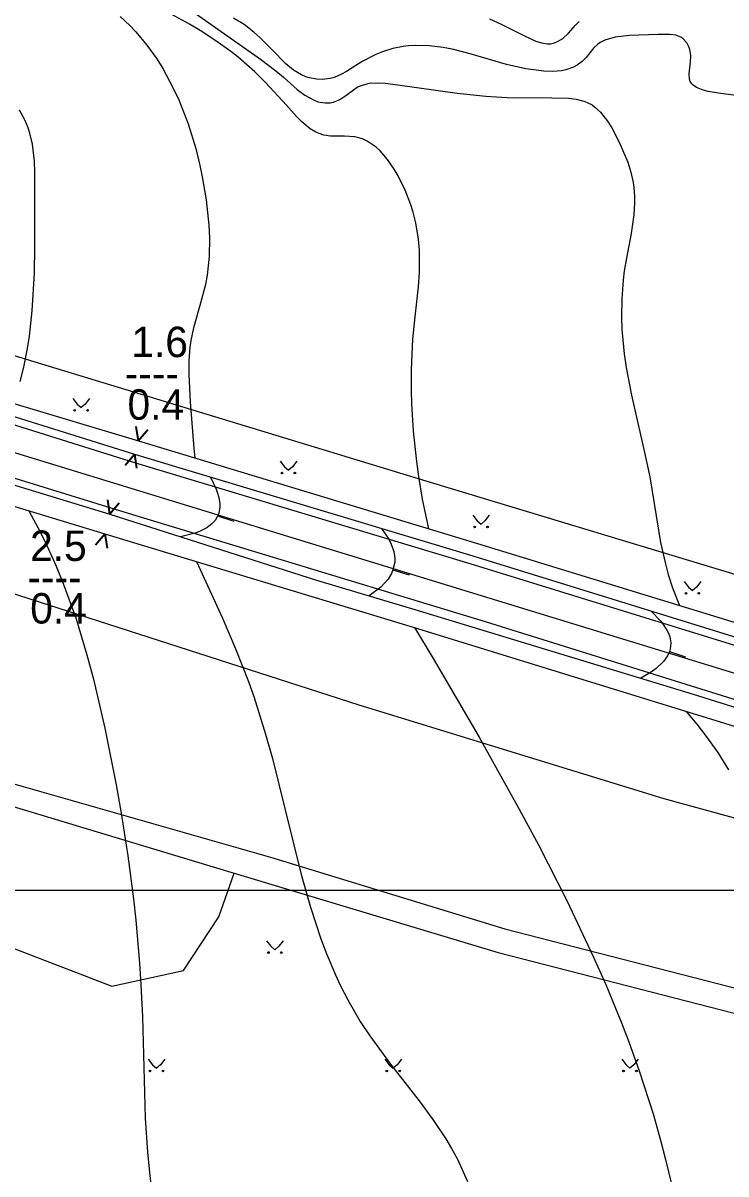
# Model space of a CAD drawing. Extents: x 1000 to 4000, y -5000 to -1000.
# Drawn here: x 1096.1 to 1179.3, y -4744.4 to -4608.3 of the extents above; entities that cross this region are included whole.
import ezdxf
from ezdxf.enums import TextEntityAlignment as Align

# ---------------------------------------------------------------- set-up
doc = ezdxf.new("R2010")
doc.units = 0
doc.header["$MEASUREMENT"] = 0
for name, color, linetype in [('границы команд_1', 10, 'CONTINUOUS'), ('СЛОЙ_11', 7, 'CONTINUOUS'), ('СЛОЙ_24', 7, 'CONTINUOUS'), ('СЛОЙ_30', 7, 'CONTINUOUS'), ('СЛОЙ_31', 7, 'CONTINUOUS'), ('СЛОЙ_34', 7, 'CONTINUOUS'), ('СЛОЙ_40', 7, 'CONTINUOUS'), ('СЛОЙ_41', 7, 'CONTINUOUS'), ('СЛОЙ_50', 7, 'CONTINUOUS'), ('СЛОЙ_51', 7, 'CONTINUOUS')]:
    doc.layers.add(name, color=color, linetype=linetype)
doc.styles.add('STYLE-CHAR_FAST_FONT', font='CHAR_FAST_FONT.shx')

# ---------------------------------------------------------------- blocks, each defined once
blk = doc.blocks.new('238_A')
at = {"layer": 'СЛОЙ_34', "color": 254, "linetype": 'Continuous'}
for p, q in [((0, 0), (-0.74, 1.54)), ((0.68, 1.56), (0, 0))]:
    blk.add_line(p, q, dxfattribs=at)

msp = doc.modelspace()

# ---------------------------------------------------------------- linework, layer by layer
at = {"layer": 'границы команд_1', "color": 251, "lineweight": 0}
msp.add_lwpolyline([(1033.44, -1863.26), (3102.46, -1863.26), (3102.46, -4710.9), (1033.44, -4710.9)], close=True, dxfattribs=at)
at = {"layer": 'СЛОЙ_11', "color": 253, "linetype": 'Continuous', "lineweight": 0}
msp.add_lwpolyline([(1003.19, -4646.21), (1135.85, -4688.95), (1171.92, -4700.01), (1238.22, -4718.17)], dxfattribs=at)
at = {"layer": 'СЛОЙ_24', "color": 253, "linetype": 'Continuous', "lineweight": 0}
for points in [[(1005.78, -4627.72), (1032.22, -4636.24), (1043.96, -4639.79), (1109.44, -4660.33), (1149, -4672.24), (1235.46, -4698.92), (1300.24, -4718.46), (1378.16, -4742.56), (1437.73, -4760.98), (1491.39, -4777.15), (1550.45, -4795.02), (1617.75, -4815.62)], [(1011.79, -4636.45), (1073.52, -4655.5), (1108.56, -4666.28), (1150.81, -4679.1), (1180.74, -4688.41), (1213.22, -4698.64), (1268.53, -4715.62), (1324.53, -4732.5), (1393, -4753.51), (1463.04, -4775.13), (1521.82, -4792.25)], [(1078.47, -4693.56), (1125.41, -4706.97), (1153.13, -4715.42), (1218.45, -4732.2), (1234.65, -4737.09)], [(1080.71, -4696.68), (1121.12, -4708.84)], [(1121.12, -4708.84), (1152.34, -4718.23), (1217.66, -4735.02), (1234.1, -4739.98)]]:
    msp.add_lwpolyline(points, dxfattribs=at)
at = {"layer": 'СЛОЙ_30', "color": 253, "linetype": 'Continuous', "lineweight": 0}
msp.add_lwpolyline([(1019.51, -4640.09), (1067.05, -4654.41), (1106.43, -4666.39), (1130.87, -4674.21)], dxfattribs=at)
at = {"layer": 'СЛОЙ_31', "color": 253, "linetype": 'Continuous', "lineweight": 0}
for points in [[(1008.15, -4625.96), (1031.07, -4633.61), (1073.95, -4647.02), (1109.79, -4657.74), (1149.91, -4669.85), (1242.21, -4698.15), (1301.22, -4716.08), (1391.89, -4742.98), (1438.15, -4757.19), (1489.19, -4772.74), (1513.55, -4780.52)], [(1006.47, -4627.16), (1031.92, -4635.23), (1053.48, -4641.92), (1074.76, -4648.5), (1109.31, -4659.29), (1149.35, -4671.34), (1238.15, -4698.79), (1300.67, -4717.77), (1378.59, -4741.87), (1436.83, -4759.52), (1518.26, -4784.38), (1594.91, -4807.63), (1615.71, -4813.92)], [(1006.81, -4638.51), (1066.59, -4656.83), (1105.82, -4668.73), (1142.3, -4679.77), (1211.72, -4701.16), (1268.39, -4718.28), (1323.83, -4734.95), (1392.3, -4756.32), (1512.42, -4792.76)], [(1130.87, -4674.21), (1142.86, -4677.79), (1175.41, -4687.67), (1212.79, -4699.4), (1268.38, -4716.59), (1324.25, -4733.47), (1392.72, -4754.41), (1463.14, -4776.02), (1513.48, -4791.01)]]:
    msp.add_lwpolyline(points, dxfattribs=at)
at = {"layer": 'СЛОЙ_40', "color": 253, "linetype": 'Continuous', "lineweight": 0}
for points in [[(1008.15, -4625.96), (1015.55, -4623.45), (1144.69, -4662.74), (1269.3, -4700.36), (1397.31, -4738.97), (1520.78, -4776.16)], [(1080.71, -4696.68), (1085.99, -4710.94), (1094.45, -4717.52), (1106.66, -4722.22), (1115.12, -4720.34), (1119.3, -4714.01), (1121.12, -4708.84)]]:
    msp.add_lwpolyline(points, dxfattribs=at)
at = {"layer": 'СЛОЙ_41', "color": 253, "linetype": 'Continuous', "lineweight": 0}
for p, q in [((1102.05, -4652.74), (1102.56, -4653.39)), ((1102.56, -4653.39), (1103.02, -4653.8)), ((1103.49, -4653.39), (1103.02, -4653.8)), ((1104, -4652.74), (1103.49, -4653.39)), ((1126.56, -4660.15), (1127.07, -4660.8)), ((1128.51, -4660.15), (1128, -4660.8)), ((1127.07, -4660.8), (1127.53, -4661.21)), ((1128, -4660.8), (1127.53, -4661.21)), ((1149.34, -4666.52), (1149.85, -4667.17)), ((1149.85, -4667.17), (1150.31, -4667.58)), ((1150.78, -4667.17), (1150.31, -4667.58)), ((1151.29, -4666.52), (1150.78, -4667.17)), ((1174.34, -4674.36), (1174.85, -4675.01)), ((1176.29, -4674.36), (1175.78, -4675.01)), ((1174.85, -4675.01), (1175.31, -4675.42)), ((1175.78, -4675.01), (1175.31, -4675.42)), ((1124.95, -4716.84), (1125.46, -4717.49)), ((1125.46, -4717.49), (1125.92, -4717.9)), ((1126.39, -4717.49), (1125.92, -4717.9)), ((1126.9, -4716.84), (1126.39, -4717.49)), ((1110.95, -4730.84), (1111.46, -4731.49)), ((1111.46, -4731.49), (1111.92, -4731.9)), ((1112.39, -4731.49), (1111.92, -4731.9)), ((1112.9, -4730.84), (1112.39, -4731.49)), ((1138.95, -4730.84), (1139.46, -4731.49)), ((1139.46, -4731.49), (1139.92, -4731.9)), ((1140.39, -4731.49), (1139.92, -4731.9)), ((1140.9, -4730.84), (1140.39, -4731.49)), ((1166.95, -4730.84), (1167.46, -4731.49)), ((1167.46, -4731.49), (1167.92, -4731.9)), ((1168.39, -4731.49), (1167.92, -4731.9)), ((1168.9, -4730.84), (1168.39, -4731.49))]:
    msp.add_line(p, q, dxfattribs=at)
for centre in [(1102.26, -4654.13), (1103.78, -4654.13), (1126.78, -4661.54), (1128.3, -4661.54), (1149.55, -4667.91), (1151.07, -4667.91), (1174.55, -4675.75), (1176.07, -4675.75), (1125.17, -4718.23), (1126.69, -4718.23), (1111.17, -4732.23), (1112.69, -4732.23), (1139.17, -4732.23), (1140.69, -4732.23), (1167.17, -4732.23), (1168.69, -4732.23)]:
    msp.add_circle(centre, 0.0976, dxfattribs=at)
for points in [[(1102.17, -4654.15), (1102.16, -4654.13), (1102.17, -4654.11)], [(1102.18, -4654.19), (1102.17, -4654.09), (1102.18, -4654.08)], [(1102.17, -4654.17), (1102.17, -4654.11), (1102.17, -4654.09)], [(1102.17, -4654.17), (1102.17, -4654.09), (1102.18, -4654.19)], [(1102.17, -4654.15), (1102.17, -4654.11), (1102.17, -4654.17)], [(1102.19, -4654.2), (1102.18, -4654.08), (1102.19, -4654.06)], [(1102.18, -4654.19), (1102.18, -4654.08), (1102.19, -4654.2)], [(1102.21, -4654.21), (1102.19, -4654.06), (1102.21, -4654.05)], [(1102.19, -4654.2), (1102.19, -4654.06), (1102.21, -4654.21)], [(1102.22, -4654.22), (1102.21, -4654.05), (1102.22, -4654.04)], [(1102.21, -4654.21), (1102.21, -4654.05), (1102.22, -4654.22)], [(1102.22, -4654.22), (1102.22, -4654.04), (1102.24, -4654.23)], [(1102.24, -4654.23), (1102.22, -4654.04), (1102.24, -4654.04)], [(1102.26, -4654.23), (1102.24, -4654.04), (1102.26, -4654.03)], [(1102.24, -4654.23), (1102.24, -4654.04), (1102.26, -4654.23)], [(1103.69, -4654.15), (1103.68, -4654.13), (1103.69, -4654.11)], [(1103.7, -4654.19), (1103.69, -4654.09), (1103.7, -4654.08)], [(1103.69, -4654.17), (1103.69, -4654.11), (1103.69, -4654.09)], [(1103.69, -4654.17), (1103.69, -4654.09), (1103.7, -4654.19)], [(1103.69, -4654.15), (1103.69, -4654.11), (1103.69, -4654.17)], [(1103.71, -4654.2), (1103.7, -4654.08), (1103.71, -4654.06)], [(1103.7, -4654.19), (1103.7, -4654.08), (1103.71, -4654.2)], [(1103.73, -4654.21), (1103.71, -4654.06), (1103.73, -4654.05)], [(1103.71, -4654.2), (1103.71, -4654.06), (1103.73, -4654.21)], [(1103.75, -4654.22), (1103.73, -4654.05), (1103.75, -4654.04)], [(1103.73, -4654.21), (1103.73, -4654.05), (1103.75, -4654.22)], [(1103.75, -4654.22), (1103.75, -4654.04), (1103.76, -4654.23)], [(1103.76, -4654.23), (1103.75, -4654.04), (1103.76, -4654.04)], [(1103.78, -4654.23), (1103.76, -4654.04), (1103.78, -4654.03)], [(1103.76, -4654.23), (1103.76, -4654.04), (1103.78, -4654.23)], [(1126.69, -4661.58), (1126.68, -4661.52), (1126.69, -4661.51)], [(1126.68, -4661.56), (1126.68, -4661.54), (1126.68, -4661.52)], [(1126.68, -4661.56), (1126.68, -4661.52), (1126.69, -4661.58)], [(1126.7, -4661.6), (1126.69, -4661.51), (1126.7, -4661.49)], [(1126.69, -4661.58), (1126.69, -4661.51), (1126.7, -4661.6)], [(1126.71, -4661.61), (1126.7, -4661.49), (1126.71, -4661.47)], [(1126.7, -4661.6), (1126.7, -4661.49), (1126.71, -4661.61)], [(1126.72, -4661.62), (1126.71, -4661.47), (1126.72, -4661.46)], [(1126.71, -4661.61), (1126.71, -4661.47), (1126.72, -4661.62)], [(1126.74, -4661.63), (1126.72, -4661.46), (1126.74, -4661.45)], [(1126.72, -4661.62), (1126.72, -4661.46), (1126.74, -4661.63)], [(1126.74, -4661.63), (1126.74, -4661.45), (1126.76, -4661.64)], [(1126.76, -4661.64), (1126.74, -4661.45), (1126.76, -4661.45)], [(1126.76, -4661.64), (1126.76, -4661.45), (1126.78, -4661.64)], [(1126.78, -4661.64), (1126.76, -4661.45), (1126.78, -4661.45)], [(1128.21, -4661.58), (1128.2, -4661.52), (1128.21, -4661.51)], [(1128.2, -4661.56), (1128.2, -4661.54), (1128.2, -4661.52)], [(1128.2, -4661.56), (1128.2, -4661.52), (1128.21, -4661.58)], [(1128.22, -4661.6), (1128.21, -4661.51), (1128.22, -4661.49)], [(1128.21, -4661.58), (1128.21, -4661.51), (1128.22, -4661.6)], [(1128.23, -4661.61), (1128.22, -4661.49), (1128.23, -4661.47)], [(1128.22, -4661.6), (1128.22, -4661.49), (1128.23, -4661.61)], [(1128.24, -4661.62), (1128.23, -4661.47), (1128.24, -4661.46)], [(1128.23, -4661.61), (1128.23, -4661.47), (1128.24, -4661.62)], [(1128.26, -4661.63), (1128.24, -4661.46), (1128.26, -4661.45)], [(1128.24, -4661.62), (1128.24, -4661.46), (1128.26, -4661.63)], [(1128.26, -4661.63), (1128.26, -4661.45), (1128.28, -4661.64)], [(1128.28, -4661.64), (1128.26, -4661.45), (1128.28, -4661.45)], [(1128.28, -4661.64), (1128.28, -4661.45), (1128.3, -4661.64)], [(1128.3, -4661.64), (1128.28, -4661.45), (1128.3, -4661.45)], [(1149.46, -4667.95), (1149.45, -4667.89), (1149.46, -4667.87)], [(1149.45, -4667.93), (1149.45, -4667.91), (1149.45, -4667.89)], [(1149.45, -4667.93), (1149.45, -4667.89), (1149.46, -4667.95)], [(1149.47, -4667.96), (1149.46, -4667.87), (1149.47, -4667.86)], [(1149.46, -4667.95), (1149.46, -4667.87), (1149.47, -4667.96)], [(1149.48, -4667.98), (1149.47, -4667.86), (1149.48, -4667.84)], [(1149.47, -4667.96), (1149.47, -4667.86), (1149.48, -4667.98)], [(1149.5, -4667.99), (1149.48, -4667.84), (1149.5, -4667.83)], [(1149.48, -4667.98), (1149.48, -4667.84), (1149.5, -4667.99)], [(1149.51, -4668), (1149.5, -4667.83), (1149.51, -4667.82)], [(1149.5, -4667.99), (1149.5, -4667.83), (1149.51, -4668)], [(1149.53, -4668.01), (1149.51, -4667.82), (1149.53, -4667.81)], [(1149.51, -4668), (1149.51, -4667.82), (1149.53, -4668.01)], [(1149.53, -4668.01), (1149.53, -4667.81), (1149.55, -4668.01)], [(1149.55, -4668.01), (1149.53, -4667.81), (1149.55, -4667.81)], [(1150.98, -4667.95), (1150.97, -4667.89), (1150.98, -4667.87)], [(1150.97, -4667.93), (1150.97, -4667.91), (1150.97, -4667.89)], [(1150.97, -4667.93), (1150.97, -4667.89), (1150.98, -4667.95)], [(1150.99, -4667.96), (1150.98, -4667.87), (1150.99, -4667.86)], [(1150.98, -4667.95), (1150.98, -4667.87), (1150.99, -4667.96)], [(1151, -4667.98), (1150.99, -4667.86), (1151, -4667.84)], [(1150.99, -4667.96), (1150.99, -4667.86), (1151, -4667.98)], [(1151.02, -4667.99), (1151, -4667.84), (1151.02, -4667.83)], [(1151, -4667.98), (1151, -4667.84), (1151.02, -4667.99)], [(1151.03, -4668), (1151.02, -4667.83), (1151.03, -4667.82)], [(1151.02, -4667.99), (1151.02, -4667.83), (1151.03, -4668)], [(1151.05, -4668.01), (1151.03, -4667.82), (1151.05, -4667.81)], [(1151.03, -4668), (1151.03, -4667.82), (1151.05, -4668.01)], [(1151.05, -4668.01), (1151.05, -4667.81), (1151.07, -4668.01)], [(1151.07, -4668.01), (1151.05, -4667.81), (1151.07, -4667.81)], [(1174.46, -4675.77), (1174.45, -4675.75), (1174.46, -4675.73)], [(1174.47, -4675.81), (1174.46, -4675.71), (1174.47, -4675.7)], [(1174.46, -4675.79), (1174.46, -4675.73), (1174.46, -4675.71)], [(1174.46, -4675.79), (1174.46, -4675.71), (1174.47, -4675.81)], [(1174.46, -4675.77), (1174.46, -4675.73), (1174.46, -4675.79)], [(1174.48, -4675.82), (1174.47, -4675.7), (1174.48, -4675.68)], [(1174.47, -4675.81), (1174.47, -4675.7), (1174.48, -4675.82)], [(1174.5, -4675.83), (1174.48, -4675.68), (1174.5, -4675.67)], [(1174.48, -4675.82), (1174.48, -4675.68), (1174.5, -4675.83)], [(1174.52, -4675.84), (1174.5, -4675.67), (1174.52, -4675.66)], [(1174.5, -4675.83), (1174.5, -4675.67), (1174.52, -4675.84)], [(1174.52, -4675.84), (1174.52, -4675.66), (1174.53, -4675.85)], [(1174.53, -4675.85), (1174.52, -4675.66), (1174.53, -4675.66)], [(1174.55, -4675.85), (1174.53, -4675.66), (1174.55, -4675.65)], [(1174.53, -4675.85), (1174.53, -4675.66), (1174.55, -4675.85)], [(1175.99, -4675.81), (1175.98, -4675.71), (1175.99, -4675.7)], [(1175.98, -4675.79), (1175.98, -4675.73), (1175.98, -4675.71)], [(1175.98, -4675.79), (1175.98, -4675.71), (1175.99, -4675.81)], [(1175.98, -4675.77), (1175.98, -4675.75), (1175.98, -4675.73)], [(1175.98, -4675.77), (1175.98, -4675.73), (1175.98, -4675.79)], [(1176, -4675.82), (1175.99, -4675.7), (1176, -4675.68)], [(1175.99, -4675.81), (1175.99, -4675.7), (1176, -4675.82)], [(1176.02, -4675.83), (1176, -4675.68), (1176.02, -4675.67)], [(1176, -4675.82), (1176, -4675.68), (1176.02, -4675.83)], [(1176.04, -4675.84), (1176.02, -4675.67), (1176.04, -4675.66)], [(1176.02, -4675.83), (1176.02, -4675.67), (1176.04, -4675.84)], [(1176.04, -4675.84), (1176.04, -4675.66), (1176.05, -4675.85)], [(1176.05, -4675.85), (1176.04, -4675.66), (1176.05, -4675.66)], [(1176.07, -4675.85), (1176.05, -4675.66), (1176.07, -4675.65)], [(1176.05, -4675.85), (1176.05, -4675.66), (1176.07, -4675.85)], [(1125.08, -4718.26), (1125.07, -4718.21), (1125.08, -4718.19)], [(1125.07, -4718.25), (1125.07, -4718.23), (1125.07, -4718.21)], [(1125.07, -4718.25), (1125.07, -4718.21), (1125.08, -4718.26)], [(1125.09, -4718.28), (1125.08, -4718.19), (1125.09, -4718.17)], [(1125.08, -4718.26), (1125.08, -4718.19), (1125.09, -4718.28)], [(1125.1, -4718.3), (1125.09, -4718.17), (1125.1, -4718.16)], [(1125.09, -4718.28), (1125.09, -4718.17), (1125.1, -4718.3)], [(1125.11, -4718.31), (1125.1, -4718.16), (1125.11, -4718.14)], [(1125.1, -4718.3), (1125.1, -4718.16), (1125.11, -4718.31)], [(1125.11, -4718.31), (1125.11, -4718.14), (1125.13, -4718.32)], [(1125.13, -4718.32), (1125.11, -4718.14), (1125.13, -4718.14)], [(1125.15, -4718.32), (1125.13, -4718.14), (1125.15, -4718.13)], [(1125.13, -4718.32), (1125.13, -4718.14), (1125.15, -4718.32)], [(1125.15, -4718.32), (1125.15, -4718.13), (1125.17, -4718.32)], [(1125.17, -4718.32), (1125.15, -4718.13), (1125.17, -4718.13)], [(1126.6, -4718.26), (1126.59, -4718.21), (1126.6, -4718.19)], [(1126.59, -4718.25), (1126.59, -4718.23), (1126.59, -4718.21)], [(1126.59, -4718.25), (1126.59, -4718.21), (1126.6, -4718.26)], [(1126.61, -4718.28), (1126.6, -4718.19), (1126.61, -4718.17)], [(1126.6, -4718.26), (1126.6, -4718.19), (1126.61, -4718.28)], [(1126.62, -4718.3), (1126.61, -4718.17), (1126.62, -4718.16)], [(1126.61, -4718.28), (1126.61, -4718.17), (1126.62, -4718.3)], [(1126.63, -4718.31), (1126.62, -4718.16), (1126.63, -4718.14)], [(1126.62, -4718.3), (1126.62, -4718.16), (1126.63, -4718.31)], [(1126.63, -4718.31), (1126.63, -4718.14), (1126.65, -4718.32)], [(1126.65, -4718.32), (1126.63, -4718.14), (1126.65, -4718.14)], [(1126.67, -4718.32), (1126.65, -4718.14), (1126.67, -4718.13)], [(1126.65, -4718.32), (1126.65, -4718.14), (1126.67, -4718.32)], [(1126.67, -4718.32), (1126.67, -4718.13), (1126.69, -4718.32)], [(1126.69, -4718.32), (1126.67, -4718.13), (1126.69, -4718.13)], [(1111.08, -4732.26), (1111.07, -4732.21), (1111.08, -4732.19)], [(1111.07, -4732.25), (1111.07, -4732.23), (1111.07, -4732.21)], [(1111.07, -4732.25), (1111.07, -4732.21), (1111.08, -4732.26)], [(1111.09, -4732.28), (1111.08, -4732.19), (1111.09, -4732.17)], [(1111.08, -4732.26), (1111.08, -4732.19), (1111.09, -4732.28)], [(1111.1, -4732.3), (1111.09, -4732.17), (1111.1, -4732.16)], [(1111.09, -4732.28), (1111.09, -4732.17), (1111.1, -4732.3)], [(1111.11, -4732.31), (1111.1, -4732.16), (1111.11, -4732.14)], [(1111.1, -4732.3), (1111.1, -4732.16), (1111.11, -4732.31)], [(1111.11, -4732.31), (1111.11, -4732.14), (1111.13, -4732.32)], [(1111.13, -4732.32), (1111.11, -4732.14), (1111.13, -4732.14)], [(1111.15, -4732.32), (1111.13, -4732.14), (1111.15, -4732.13)], [(1111.13, -4732.32), (1111.13, -4732.14), (1111.15, -4732.32)], [(1111.15, -4732.32), (1111.15, -4732.13), (1111.17, -4732.32)], [(1111.17, -4732.32), (1111.15, -4732.13), (1111.17, -4732.13)], [(1112.6, -4732.26), (1112.59, -4732.21), (1112.6, -4732.19)], [(1112.59, -4732.25), (1112.59, -4732.23), (1112.59, -4732.21)], [(1112.59, -4732.25), (1112.59, -4732.21), (1112.6, -4732.26)], [(1112.61, -4732.28), (1112.6, -4732.19), (1112.61, -4732.17)], [(1112.6, -4732.26), (1112.6, -4732.19), (1112.61, -4732.28)], [(1112.62, -4732.3), (1112.61, -4732.17), (1112.62, -4732.16)], [(1112.61, -4732.28), (1112.61, -4732.17), (1112.62, -4732.3)], [(1112.63, -4732.31), (1112.62, -4732.16), (1112.63, -4732.14)], [(1112.62, -4732.3), (1112.62, -4732.16), (1112.63, -4732.31)], [(1112.63, -4732.31), (1112.63, -4732.14), (1112.65, -4732.32)], [(1112.65, -4732.32), (1112.63, -4732.14), (1112.65, -4732.14)], [(1112.67, -4732.32), (1112.65, -4732.14), (1112.67, -4732.13)], [(1112.65, -4732.32), (1112.65, -4732.14), (1112.67, -4732.32)], [(1112.67, -4732.32), (1112.67, -4732.13), (1112.69, -4732.32)], [(1112.69, -4732.32), (1112.67, -4732.13), (1112.69, -4732.13)], [(1139.08, -4732.26), (1139.07, -4732.21), (1139.08, -4732.19)], [(1139.07, -4732.25), (1139.07, -4732.23), (1139.07, -4732.21)], [(1139.07, -4732.25), (1139.07, -4732.21), (1139.08, -4732.26)], [(1139.09, -4732.28), (1139.08, -4732.19), (1139.09, -4732.17)], [(1139.08, -4732.26), (1139.08, -4732.19), (1139.09, -4732.28)], [(1139.1, -4732.3), (1139.09, -4732.17), (1139.1, -4732.16)], [(1139.09, -4732.28), (1139.09, -4732.17), (1139.1, -4732.3)], [(1139.11, -4732.31), (1139.1, -4732.16), (1139.11, -4732.14)], [(1139.1, -4732.3), (1139.1, -4732.16), (1139.11, -4732.31)], [(1139.11, -4732.31), (1139.11, -4732.14), (1139.13, -4732.32)], [(1139.13, -4732.32), (1139.11, -4732.14), (1139.13, -4732.14)], [(1139.15, -4732.32), (1139.13, -4732.14), (1139.15, -4732.13)], [(1139.13, -4732.32), (1139.13, -4732.14), (1139.15, -4732.32)], [(1139.15, -4732.32), (1139.15, -4732.13), (1139.17, -4732.32)], [(1139.17, -4732.32), (1139.15, -4732.13), (1139.17, -4732.13)], [(1140.6, -4732.26), (1140.59, -4732.21), (1140.6, -4732.19)], [(1140.59, -4732.25), (1140.59, -4732.23), (1140.59, -4732.21)], [(1140.59, -4732.25), (1140.59, -4732.21), (1140.6, -4732.26)], [(1140.61, -4732.28), (1140.6, -4732.19), (1140.61, -4732.17)], [(1140.6, -4732.26), (1140.6, -4732.19), (1140.61, -4732.28)], [(1140.62, -4732.3), (1140.61, -4732.17), (1140.62, -4732.16)], [(1140.61, -4732.28), (1140.61, -4732.17), (1140.62, -4732.3)], [(1140.63, -4732.31), (1140.62, -4732.16), (1140.63, -4732.14)], [(1140.62, -4732.3), (1140.62, -4732.16), (1140.63, -4732.31)], [(1140.63, -4732.31), (1140.63, -4732.14), (1140.65, -4732.32)], [(1140.65, -4732.32), (1140.63, -4732.14), (1140.65, -4732.14)], [(1140.67, -4732.32), (1140.65, -4732.14), (1140.67, -4732.13)], [(1140.65, -4732.32), (1140.65, -4732.14), (1140.67, -4732.32)], [(1140.67, -4732.32), (1140.67, -4732.13), (1140.69, -4732.32)], [(1140.69, -4732.32), (1140.67, -4732.13), (1140.69, -4732.13)], [(1167.08, -4732.26), (1167.07, -4732.21), (1167.08, -4732.19)], [(1167.07, -4732.25), (1167.07, -4732.23), (1167.07, -4732.21)], [(1167.07, -4732.25), (1167.07, -4732.21), (1167.08, -4732.26)], [(1167.09, -4732.28), (1167.08, -4732.19), (1167.09, -4732.17)], [(1167.08, -4732.26), (1167.08, -4732.19), (1167.09, -4732.28)], [(1167.1, -4732.3), (1167.09, -4732.17), (1167.1, -4732.16)], [(1167.09, -4732.28), (1167.09, -4732.17), (1167.1, -4732.3)], [(1167.11, -4732.31), (1167.1, -4732.16), (1167.11, -4732.14)], [(1167.1, -4732.3), (1167.1, -4732.16), (1167.11, -4732.31)], [(1167.11, -4732.31), (1167.11, -4732.14), (1167.13, -4732.32)], [(1167.13, -4732.32), (1167.11, -4732.14), (1167.13, -4732.14)], [(1167.15, -4732.32), (1167.13, -4732.14), (1167.15, -4732.13)], [(1167.13, -4732.32), (1167.13, -4732.14), (1167.15, -4732.32)], [(1167.15, -4732.32), (1167.15, -4732.13), (1167.17, -4732.32)], [(1167.17, -4732.32), (1167.15, -4732.13), (1167.17, -4732.13)], [(1168.6, -4732.26), (1168.59, -4732.21), (1168.6, -4732.19)], [(1168.59, -4732.25), (1168.59, -4732.23), (1168.59, -4732.21)], [(1168.59, -4732.25), (1168.59, -4732.21), (1168.6, -4732.26)], [(1168.61, -4732.28), (1168.6, -4732.19), (1168.61, -4732.17)], [(1168.6, -4732.26), (1168.6, -4732.19), (1168.61, -4732.28)], [(1168.62, -4732.3), (1168.61, -4732.17), (1168.62, -4732.16)], [(1168.61, -4732.28), (1168.61, -4732.17), (1168.62, -4732.3)], [(1168.63, -4732.31), (1168.62, -4732.16), (1168.63, -4732.14)], [(1168.62, -4732.3), (1168.62, -4732.16), (1168.63, -4732.31)], [(1168.63, -4732.31), (1168.63, -4732.14), (1168.65, -4732.32)], [(1168.65, -4732.32), (1168.63, -4732.14), (1168.65, -4732.14)], [(1168.67, -4732.32), (1168.65, -4732.14), (1168.67, -4732.13)], [(1168.65, -4732.32), (1168.65, -4732.14), (1168.67, -4732.32)], [(1168.67, -4732.32), (1168.67, -4732.13), (1168.69, -4732.32)], [(1168.69, -4732.32), (1168.67, -4732.13), (1168.69, -4732.13)]]:
    msp.add_solid(points, dxfattribs=at)
at = {"layer": 'СЛОЙ_41', "color": 253, "linetype": 'Continuous', "lineweight": 0, "extrusion": (0, 0, -1)}
for points in [[(-1102.26, -4654.23), (-1102.26, -4654.03), (-1102.28, -4654.23)], [(-1102.28, -4654.23), (-1102.26, -4654.03), (-1102.28, -4654.04)], [(-1102.28, -4654.23), (-1102.28, -4654.04), (-1102.3, -4654.22)], [(-1102.3, -4654.22), (-1102.28, -4654.04), (-1102.3, -4654.04)], [(-1102.3, -4654.22), (-1102.3, -4654.04), (-1102.32, -4654.21)], [(-1102.32, -4654.21), (-1102.3, -4654.04), (-1102.32, -4654.05)], [(-1102.32, -4654.21), (-1102.32, -4654.05), (-1102.33, -4654.2)], [(-1102.33, -4654.2), (-1102.32, -4654.05), (-1102.33, -4654.06)], [(-1102.33, -4654.2), (-1102.33, -4654.06), (-1102.34, -4654.19)], [(-1102.34, -4654.19), (-1102.33, -4654.06), (-1102.34, -4654.08)], [(-1102.34, -4654.19), (-1102.34, -4654.08), (-1102.35, -4654.17)], [(-1102.35, -4654.17), (-1102.34, -4654.08), (-1102.35, -4654.09)], [(-1102.35, -4654.17), (-1102.35, -4654.09), (-1102.36, -4654.15)], [(-1102.36, -4654.15), (-1102.35, -4654.09), (-1102.36, -4654.11)], [(-1102.36, -4654.15), (-1102.36, -4654.11), (-1102.36, -4654.13)], [(-1103.78, -4654.23), (-1103.78, -4654.03), (-1103.8, -4654.23)], [(-1103.8, -4654.23), (-1103.78, -4654.03), (-1103.8, -4654.04)], [(-1103.8, -4654.23), (-1103.8, -4654.04), (-1103.82, -4654.22)], [(-1103.82, -4654.22), (-1103.8, -4654.04), (-1103.82, -4654.04)], [(-1103.82, -4654.22), (-1103.82, -4654.04), (-1103.84, -4654.21)], [(-1103.84, -4654.21), (-1103.82, -4654.04), (-1103.84, -4654.05)], [(-1103.84, -4654.21), (-1103.84, -4654.05), (-1103.85, -4654.2)], [(-1103.85, -4654.2), (-1103.84, -4654.05), (-1103.85, -4654.06)], [(-1103.85, -4654.2), (-1103.85, -4654.06), (-1103.86, -4654.19)], [(-1103.86, -4654.19), (-1103.85, -4654.06), (-1103.86, -4654.08)], [(-1103.86, -4654.19), (-1103.86, -4654.08), (-1103.87, -4654.17)], [(-1103.87, -4654.17), (-1103.86, -4654.08), (-1103.87, -4654.09)], [(-1103.87, -4654.17), (-1103.87, -4654.09), (-1103.88, -4654.15)], [(-1103.88, -4654.15), (-1103.87, -4654.09), (-1103.88, -4654.11)], [(-1103.88, -4654.15), (-1103.88, -4654.11), (-1103.88, -4654.13)], [(-1126.78, -4661.64), (-1126.78, -4661.45), (-1126.8, -4661.64)], [(-1126.8, -4661.64), (-1126.78, -4661.45), (-1126.8, -4661.45)], [(-1126.8, -4661.64), (-1126.8, -4661.45), (-1126.81, -4661.63)], [(-1126.81, -4661.63), (-1126.8, -4661.45), (-1126.81, -4661.45)], [(-1126.81, -4661.63), (-1126.81, -4661.45), (-1126.83, -4661.62)], [(-1126.83, -4661.62), (-1126.81, -4661.45), (-1126.83, -4661.46)], [(-1126.83, -4661.62), (-1126.83, -4661.46), (-1126.85, -4661.61)], [(-1126.85, -4661.61), (-1126.83, -4661.46), (-1126.85, -4661.47)], [(-1126.85, -4661.61), (-1126.85, -4661.47), (-1126.86, -4661.6)], [(-1126.86, -4661.6), (-1126.85, -4661.47), (-1126.86, -4661.49)], [(-1126.86, -4661.6), (-1126.86, -4661.49), (-1126.87, -4661.58)], [(-1126.87, -4661.58), (-1126.86, -4661.49), (-1126.87, -4661.51)], [(-1126.87, -4661.58), (-1126.87, -4661.51), (-1126.87, -4661.56)], [(-1126.87, -4661.56), (-1126.87, -4661.51), (-1126.87, -4661.52)], [(-1126.87, -4661.56), (-1126.87, -4661.52), (-1126.87, -4661.54)], [(-1128.3, -4661.64), (-1128.3, -4661.45), (-1128.32, -4661.64)], [(-1128.32, -4661.64), (-1128.3, -4661.45), (-1128.32, -4661.45)], [(-1128.32, -4661.64), (-1128.32, -4661.45), (-1128.34, -4661.63)], [(-1128.34, -4661.63), (-1128.32, -4661.45), (-1128.34, -4661.45)], [(-1128.34, -4661.63), (-1128.34, -4661.45), (-1128.35, -4661.62)], [(-1128.35, -4661.62), (-1128.34, -4661.45), (-1128.35, -4661.46)], [(-1128.35, -4661.62), (-1128.35, -4661.46), (-1128.37, -4661.61)], [(-1128.37, -4661.61), (-1128.35, -4661.46), (-1128.37, -4661.47)], [(-1128.37, -4661.61), (-1128.37, -4661.47), (-1128.38, -4661.6)], [(-1128.38, -4661.6), (-1128.37, -4661.47), (-1128.38, -4661.49)], [(-1128.38, -4661.6), (-1128.38, -4661.49), (-1128.39, -4661.58)], [(-1128.39, -4661.58), (-1128.38, -4661.49), (-1128.39, -4661.51)], [(-1128.39, -4661.58), (-1128.39, -4661.51), (-1128.39, -4661.56)], [(-1128.39, -4661.56), (-1128.39, -4661.51), (-1128.39, -4661.52)], [(-1128.39, -4661.56), (-1128.39, -4661.52), (-1128.4, -4661.54)], [(-1149.55, -4668.01), (-1149.55, -4667.81), (-1149.57, -4668.01)], [(-1149.57, -4668.01), (-1149.55, -4667.81), (-1149.57, -4667.81)], [(-1149.57, -4668.01), (-1149.57, -4667.81), (-1149.59, -4668)], [(-1149.59, -4668), (-1149.57, -4667.81), (-1149.59, -4667.82)], [(-1149.59, -4668), (-1149.59, -4667.82), (-1149.6, -4667.99)], [(-1149.6, -4667.99), (-1149.59, -4667.82), (-1149.6, -4667.83)], [(-1149.6, -4667.99), (-1149.6, -4667.83), (-1149.62, -4667.98)], [(-1149.62, -4667.98), (-1149.6, -4667.83), (-1149.62, -4667.84)], [(-1149.62, -4667.98), (-1149.62, -4667.84), (-1149.63, -4667.96)], [(-1149.63, -4667.96), (-1149.62, -4667.84), (-1149.63, -4667.86)], [(-1149.63, -4667.96), (-1149.63, -4667.86), (-1149.64, -4667.95)], [(-1149.64, -4667.95), (-1149.63, -4667.86), (-1149.64, -4667.87)], [(-1149.64, -4667.95), (-1149.64, -4667.87), (-1149.65, -4667.93)], [(-1149.65, -4667.93), (-1149.64, -4667.87), (-1149.65, -4667.89)], [(-1149.65, -4667.93), (-1149.65, -4667.89), (-1149.65, -4667.91)], [(-1151.07, -4668.01), (-1151.07, -4667.81), (-1151.09, -4668.01)], [(-1151.09, -4668.01), (-1151.07, -4667.81), (-1151.09, -4667.81)], [(-1151.09, -4668.01), (-1151.09, -4667.81), (-1151.11, -4668)], [(-1151.11, -4668), (-1151.09, -4667.81), (-1151.11, -4667.82)], [(-1151.11, -4668), (-1151.11, -4667.82), (-1151.12, -4667.99)], [(-1151.12, -4667.99), (-1151.11, -4667.82), (-1151.12, -4667.83)], [(-1151.12, -4667.99), (-1151.12, -4667.83), (-1151.14, -4667.98)], [(-1151.14, -4667.98), (-1151.12, -4667.83), (-1151.14, -4667.84)], [(-1151.14, -4667.98), (-1151.14, -4667.84), (-1151.15, -4667.96)], [(-1151.15, -4667.96), (-1151.14, -4667.84), (-1151.15, -4667.86)], [(-1151.15, -4667.96), (-1151.15, -4667.86), (-1151.16, -4667.95)], [(-1151.16, -4667.95), (-1151.15, -4667.86), (-1151.16, -4667.87)], [(-1151.16, -4667.95), (-1151.16, -4667.87), (-1151.17, -4667.93)], [(-1151.17, -4667.93), (-1151.16, -4667.87), (-1151.17, -4667.89)], [(-1151.17, -4667.93), (-1151.17, -4667.89), (-1151.17, -4667.91)], [(-1174.55, -4675.85), (-1174.55, -4675.65), (-1174.57, -4675.85)], [(-1174.57, -4675.85), (-1174.55, -4675.65), (-1174.57, -4675.66)], [(-1174.57, -4675.85), (-1174.57, -4675.66), (-1174.59, -4675.84)], [(-1174.59, -4675.84), (-1174.57, -4675.66), (-1174.59, -4675.66)], [(-1174.59, -4675.84), (-1174.59, -4675.66), (-1174.61, -4675.83)], [(-1174.61, -4675.83), (-1174.59, -4675.66), (-1174.61, -4675.67)], [(-1174.61, -4675.83), (-1174.61, -4675.67), (-1174.62, -4675.82)], [(-1174.62, -4675.82), (-1174.61, -4675.67), (-1174.62, -4675.68)], [(-1174.62, -4675.82), (-1174.62, -4675.68), (-1174.63, -4675.81)], [(-1174.63, -4675.81), (-1174.62, -4675.68), (-1174.63, -4675.7)], [(-1174.63, -4675.81), (-1174.63, -4675.7), (-1174.64, -4675.79)], [(-1174.64, -4675.79), (-1174.63, -4675.7), (-1174.64, -4675.71)], [(-1174.64, -4675.79), (-1174.64, -4675.71), (-1174.65, -4675.77)], [(-1174.65, -4675.77), (-1174.64, -4675.71), (-1174.65, -4675.73)], [(-1174.65, -4675.77), (-1174.65, -4675.73), (-1174.65, -4675.75)], [(-1176.07, -4675.85), (-1176.07, -4675.65), (-1176.09, -4675.85)], [(-1176.09, -4675.85), (-1176.07, -4675.65), (-1176.09, -4675.66)], [(-1176.09, -4675.85), (-1176.09, -4675.66), (-1176.11, -4675.84)], [(-1176.11, -4675.84), (-1176.09, -4675.66), (-1176.11, -4675.66)], [(-1176.11, -4675.84), (-1176.11, -4675.66), (-1176.13, -4675.83)], [(-1176.13, -4675.83), (-1176.11, -4675.66), (-1176.13, -4675.67)], [(-1176.13, -4675.83), (-1176.13, -4675.67), (-1176.14, -4675.82)], [(-1176.14, -4675.82), (-1176.13, -4675.67), (-1176.14, -4675.68)], [(-1176.14, -4675.82), (-1176.14, -4675.68), (-1176.15, -4675.81)], [(-1176.15, -4675.81), (-1176.14, -4675.68), (-1176.15, -4675.7)], [(-1176.15, -4675.81), (-1176.15, -4675.7), (-1176.16, -4675.79)], [(-1176.16, -4675.79), (-1176.15, -4675.7), (-1176.16, -4675.71)], [(-1176.16, -4675.79), (-1176.16, -4675.71), (-1176.17, -4675.77)], [(-1176.17, -4675.77), (-1176.16, -4675.71), (-1176.17, -4675.73)], [(-1176.17, -4675.77), (-1176.17, -4675.73), (-1176.17, -4675.75)], [(-1125.17, -4718.32), (-1125.17, -4718.13), (-1125.19, -4718.32)], [(-1125.19, -4718.32), (-1125.17, -4718.13), (-1125.19, -4718.13)], [(-1125.19, -4718.32), (-1125.19, -4718.13), (-1125.2, -4718.32)], [(-1125.2, -4718.32), (-1125.19, -4718.13), (-1125.2, -4718.14)], [(-1125.2, -4718.32), (-1125.2, -4718.14), (-1125.22, -4718.31)], [(-1125.22, -4718.31), (-1125.2, -4718.14), (-1125.22, -4718.14)], [(-1125.22, -4718.31), (-1125.22, -4718.14), (-1125.24, -4718.3)], [(-1125.24, -4718.3), (-1125.22, -4718.14), (-1125.24, -4718.16)], [(-1125.24, -4718.3), (-1125.24, -4718.16), (-1125.25, -4718.28)], [(-1125.25, -4718.28), (-1125.24, -4718.16), (-1125.25, -4718.17)], [(-1125.25, -4718.28), (-1125.25, -4718.17), (-1125.26, -4718.26)], [(-1125.26, -4718.26), (-1125.25, -4718.17), (-1125.26, -4718.19)], [(-1125.26, -4718.26), (-1125.26, -4718.19), (-1125.26, -4718.25)], [(-1125.26, -4718.25), (-1125.26, -4718.19), (-1125.26, -4718.21)], [(-1125.26, -4718.25), (-1125.26, -4718.21), (-1125.27, -4718.23)], [(-1126.69, -4718.32), (-1126.69, -4718.13), (-1126.71, -4718.32)], [(-1126.71, -4718.32), (-1126.69, -4718.13), (-1126.71, -4718.13)], [(-1126.71, -4718.32), (-1126.71, -4718.13), (-1126.73, -4718.32)], [(-1126.73, -4718.32), (-1126.71, -4718.13), (-1126.73, -4718.14)], [(-1126.73, -4718.32), (-1126.73, -4718.14), (-1126.74, -4718.31)], [(-1126.74, -4718.31), (-1126.73, -4718.14), (-1126.74, -4718.14)], [(-1126.74, -4718.31), (-1126.74, -4718.14), (-1126.76, -4718.3)], [(-1126.76, -4718.3), (-1126.74, -4718.14), (-1126.76, -4718.16)], [(-1126.76, -4718.3), (-1126.76, -4718.16), (-1126.77, -4718.28)], [(-1126.77, -4718.28), (-1126.76, -4718.16), (-1126.77, -4718.17)], [(-1126.77, -4718.28), (-1126.77, -4718.17), (-1126.78, -4718.26)], [(-1126.78, -4718.26), (-1126.77, -4718.17), (-1126.78, -4718.19)], [(-1126.78, -4718.26), (-1126.78, -4718.19), (-1126.78, -4718.25)], [(-1126.78, -4718.25), (-1126.78, -4718.19), (-1126.78, -4718.21)], [(-1126.78, -4718.25), (-1126.78, -4718.21), (-1126.79, -4718.23)], [(-1111.17, -4732.32), (-1111.17, -4732.13), (-1111.19, -4732.32)], [(-1111.19, -4732.32), (-1111.17, -4732.13), (-1111.19, -4732.13)], [(-1111.19, -4732.32), (-1111.19, -4732.13), (-1111.2, -4732.32)], [(-1111.2, -4732.32), (-1111.19, -4732.13), (-1111.2, -4732.14)], [(-1111.2, -4732.32), (-1111.2, -4732.14), (-1111.22, -4732.31)], [(-1111.22, -4732.31), (-1111.2, -4732.14), (-1111.22, -4732.14)], [(-1111.22, -4732.31), (-1111.22, -4732.14), (-1111.24, -4732.3)], [(-1111.24, -4732.3), (-1111.22, -4732.14), (-1111.24, -4732.16)], [(-1111.24, -4732.3), (-1111.24, -4732.16), (-1111.25, -4732.28)], [(-1111.25, -4732.28), (-1111.24, -4732.16), (-1111.25, -4732.17)], [(-1111.25, -4732.28), (-1111.25, -4732.17), (-1111.26, -4732.26)], [(-1111.26, -4732.26), (-1111.25, -4732.17), (-1111.26, -4732.19)], [(-1111.26, -4732.26), (-1111.26, -4732.19), (-1111.26, -4732.25)], [(-1111.26, -4732.25), (-1111.26, -4732.19), (-1111.26, -4732.21)], [(-1111.26, -4732.25), (-1111.26, -4732.21), (-1111.27, -4732.23)], [(-1112.69, -4732.32), (-1112.69, -4732.13), (-1112.71, -4732.32)], [(-1112.71, -4732.32), (-1112.69, -4732.13), (-1112.71, -4732.13)], [(-1112.71, -4732.32), (-1112.71, -4732.13), (-1112.73, -4732.32)], [(-1112.73, -4732.32), (-1112.71, -4732.13), (-1112.73, -4732.14)], [(-1112.73, -4732.32), (-1112.73, -4732.14), (-1112.74, -4732.31)], [(-1112.74, -4732.31), (-1112.73, -4732.14), (-1112.74, -4732.14)], [(-1112.74, -4732.31), (-1112.74, -4732.14), (-1112.76, -4732.3)], [(-1112.76, -4732.3), (-1112.74, -4732.14), (-1112.76, -4732.16)], [(-1112.76, -4732.3), (-1112.76, -4732.16), (-1112.77, -4732.28)], [(-1112.77, -4732.28), (-1112.76, -4732.16), (-1112.77, -4732.17)], [(-1112.77, -4732.28), (-1112.77, -4732.17), (-1112.78, -4732.26)], [(-1112.78, -4732.26), (-1112.77, -4732.17), (-1112.78, -4732.19)], [(-1112.78, -4732.26), (-1112.78, -4732.19), (-1112.78, -4732.25)], [(-1112.78, -4732.25), (-1112.78, -4732.19), (-1112.78, -4732.21)], [(-1112.78, -4732.25), (-1112.78, -4732.21), (-1112.79, -4732.23)], [(-1139.17, -4732.32), (-1139.17, -4732.13), (-1139.19, -4732.32)], [(-1139.19, -4732.32), (-1139.17, -4732.13), (-1139.19, -4732.13)], [(-1139.19, -4732.32), (-1139.19, -4732.13), (-1139.2, -4732.32)], [(-1139.2, -4732.32), (-1139.19, -4732.13), (-1139.2, -4732.14)], [(-1139.2, -4732.32), (-1139.2, -4732.14), (-1139.22, -4732.31)], [(-1139.22, -4732.31), (-1139.2, -4732.14), (-1139.22, -4732.14)], [(-1139.22, -4732.31), (-1139.22, -4732.14), (-1139.24, -4732.3)], [(-1139.24, -4732.3), (-1139.22, -4732.14), (-1139.24, -4732.16)], [(-1139.24, -4732.3), (-1139.24, -4732.16), (-1139.25, -4732.28)], [(-1139.25, -4732.28), (-1139.24, -4732.16), (-1139.25, -4732.17)], [(-1139.25, -4732.28), (-1139.25, -4732.17), (-1139.26, -4732.26)], [(-1139.26, -4732.26), (-1139.25, -4732.17), (-1139.26, -4732.19)], [(-1139.26, -4732.26), (-1139.26, -4732.19), (-1139.26, -4732.25)], [(-1139.26, -4732.25), (-1139.26, -4732.19), (-1139.26, -4732.21)], [(-1139.26, -4732.25), (-1139.26, -4732.21), (-1139.27, -4732.23)], [(-1140.69, -4732.32), (-1140.69, -4732.13), (-1140.71, -4732.32)], [(-1140.71, -4732.32), (-1140.69, -4732.13), (-1140.71, -4732.13)], [(-1140.71, -4732.32), (-1140.71, -4732.13), (-1140.73, -4732.32)], [(-1140.73, -4732.32), (-1140.71, -4732.13), (-1140.73, -4732.14)], [(-1140.73, -4732.32), (-1140.73, -4732.14), (-1140.74, -4732.31)], [(-1140.74, -4732.31), (-1140.73, -4732.14), (-1140.74, -4732.14)], [(-1140.74, -4732.31), (-1140.74, -4732.14), (-1140.76, -4732.3)], [(-1140.76, -4732.3), (-1140.74, -4732.14), (-1140.76, -4732.16)], [(-1140.76, -4732.3), (-1140.76, -4732.16), (-1140.77, -4732.28)], [(-1140.77, -4732.28), (-1140.76, -4732.16), (-1140.77, -4732.17)], [(-1140.77, -4732.28), (-1140.77, -4732.17), (-1140.78, -4732.26)], [(-1140.78, -4732.26), (-1140.77, -4732.17), (-1140.78, -4732.19)], [(-1140.78, -4732.26), (-1140.78, -4732.19), (-1140.78, -4732.25)], [(-1140.78, -4732.25), (-1140.78, -4732.19), (-1140.78, -4732.21)], [(-1140.78, -4732.25), (-1140.78, -4732.21), (-1140.79, -4732.23)], [(-1167.17, -4732.32), (-1167.17, -4732.13), (-1167.19, -4732.32)], [(-1167.19, -4732.32), (-1167.17, -4732.13), (-1167.19, -4732.13)], [(-1167.19, -4732.32), (-1167.19, -4732.13), (-1167.2, -4732.32)], [(-1167.2, -4732.32), (-1167.19, -4732.13), (-1167.2, -4732.14)], [(-1167.2, -4732.32), (-1167.2, -4732.14), (-1167.22, -4732.31)], [(-1167.22, -4732.31), (-1167.2, -4732.14), (-1167.22, -4732.14)], [(-1167.22, -4732.31), (-1167.22, -4732.14), (-1167.24, -4732.3)], [(-1167.24, -4732.3), (-1167.22, -4732.14), (-1167.24, -4732.16)], [(-1167.24, -4732.3), (-1167.24, -4732.16), (-1167.25, -4732.28)], [(-1167.25, -4732.28), (-1167.24, -4732.16), (-1167.25, -4732.17)], [(-1167.25, -4732.28), (-1167.25, -4732.17), (-1167.26, -4732.26)], [(-1167.26, -4732.26), (-1167.25, -4732.17), (-1167.26, -4732.19)], [(-1167.26, -4732.26), (-1167.26, -4732.19), (-1167.26, -4732.25)], [(-1167.26, -4732.25), (-1167.26, -4732.19), (-1167.26, -4732.21)], [(-1167.26, -4732.25), (-1167.26, -4732.21), (-1167.27, -4732.23)], [(-1168.69, -4732.32), (-1168.69, -4732.13), (-1168.71, -4732.32)], [(-1168.71, -4732.32), (-1168.69, -4732.13), (-1168.71, -4732.13)], [(-1168.71, -4732.32), (-1168.71, -4732.13), (-1168.73, -4732.32)], [(-1168.73, -4732.32), (-1168.71, -4732.13), (-1168.73, -4732.14)], [(-1168.73, -4732.32), (-1168.73, -4732.14), (-1168.74, -4732.31)], [(-1168.74, -4732.31), (-1168.73, -4732.14), (-1168.74, -4732.14)], [(-1168.74, -4732.31), (-1168.74, -4732.14), (-1168.76, -4732.3)], [(-1168.76, -4732.3), (-1168.74, -4732.14), (-1168.76, -4732.16)], [(-1168.76, -4732.3), (-1168.76, -4732.16), (-1168.77, -4732.28)], [(-1168.77, -4732.28), (-1168.76, -4732.16), (-1168.77, -4732.17)], [(-1168.77, -4732.28), (-1168.77, -4732.17), (-1168.78, -4732.26)], [(-1168.78, -4732.26), (-1168.77, -4732.17), (-1168.78, -4732.19)], [(-1168.78, -4732.26), (-1168.78, -4732.19), (-1168.78, -4732.25)], [(-1168.78, -4732.25), (-1168.78, -4732.19), (-1168.78, -4732.21)], [(-1168.78, -4732.25), (-1168.78, -4732.21), (-1168.79, -4732.23)]]:
    msp.add_solid(points, dxfattribs=at)
at = {"layer": 'СЛОЙ_50', "color": 253, "linetype": 'Continuous', "lineweight": 0}
for p, q in [((1139.9, -4672.98), (1141.81, -4673.59)), ((1172.59, -4682.65), (1174.5, -4683.27))]:
    msp.add_line(p, q, dxfattribs=at)
for points in [[(1115.1, -4606.18), (1118.53, -4608.6), (1124.24, -4612.59), (1126.06, -4614), (1126.94, -4614.74), (1128.58, -4616.18), (1129.47, -4616.84), (1130.49, -4617.42), (1131.03, -4617.63), (1131.87, -4617.78), (1132.47, -4617.75), (1132.86, -4617.67), (1133.61, -4617.38), (1134.32, -4616.91), (1135.21, -4616.21), (1135.67, -4615.91), (1136.14, -4615.7), (1137.14, -4615.45), (1138.22, -4615.41), (1138.97, -4615.45), (1140.47, -4615.64), (1147.49, -4616.64), (1150.88, -4616.98), (1153.42, -4617.12), (1158.68, -4617.18), (1160.64, -4617.21), (1161.58, -4617.32), (1162.46, -4617.55), (1162.88, -4617.71), (1163.44, -4618.02), (1163.78, -4618.27), (1164.43, -4618.86), (1165.27, -4619.93), (1165.78, -4620.73), (1166.65, -4622.43), (1167.66, -4624.8), (1168.03, -4625.98), (1168.3, -4627.17), (1168.39, -4627.76), (1168.47, -4628.83), (1168.47, -4629.55), (1168.37, -4631), (1168.05, -4633.2), (1167.5, -4636.15), (1167.25, -4637.64), (1167.11, -4638.74), (1166.95, -4640.93), (1166.92, -4643.11), (1166.98, -4644.56), (1167.25, -4647.45), (1167.49, -4649.07), (1168.11, -4652.31), (1169.58, -4658.75), (1170.26, -4661.99), (1171.55, -4669.74), (1172.11, -4672.28), (1172.46, -4673.53), (1172.97, -4675.11), (1173.79, -4677.18)], [(1107.65, -4607.54), (1108.78, -4608.63), (1109.49, -4609.38), (1110.79, -4610.95), (1111.95, -4612.58), (1112.66, -4613.7), (1113.92, -4616.03), (1114.56, -4617.41), (1115.67, -4620.25), (1116.57, -4623.18), (1117.06, -4625.18), (1117.33, -4626.52), (1117.79, -4629.24), (1118.11, -4632.23), (1118.18, -4633.72), (1118.15, -4635.95), (1117.92, -4638.16), (1117.72, -4639.25), (1117.14, -4641.45), (1116.3, -4644.38), (1115.99, -4645.85), (1115.87, -4646.65), (1115.76, -4648.26), (1115.75, -4649.87), (1115.92, -4653.13), (1116.33, -4658.65), (1116.46, -4659.75)], [(1144.15, -4668.12), (1143.4, -4664.64), (1142.95, -4661.96), (1142.7, -4660.17), (1142.33, -4656.58), (1142.13, -4653.37), (1142.08, -4651.76), (1142.08, -4649.34), (1142.26, -4645.7), (1142.53, -4643.05), (1142.9, -4639.52), (1143.02, -4637.77), (1143.03, -4635.17), (1142.93, -4633.89), (1142.61, -4631.96), (1142.28, -4630.68), (1142, -4629.82), (1141.33, -4628.09), (1140.51, -4626.41), (1140.05, -4625.59), (1139.26, -4624.45), (1138.37, -4623.43), (1137.89, -4623), (1136.85, -4622.29), (1136.29, -4622.03), (1135.39, -4621.78), (1134.17, -4621.7), (1132.51, -4621.69), (1131.72, -4621.58), (1131.15, -4621.41), (1130.78, -4621.24), (1130.09, -4620.82), (1129.11, -4620.01), (1128.5, -4619.38), (1127.32, -4618.05), (1124.84, -4615.35), (1123.57, -4614.11), (1121.59, -4612.38), (1120.74, -4611.71), (1118.96, -4610.43), (1117.11, -4609.23), (1115.84, -4608.47), (1113.25, -4607.04)], [(1138.66, -4611.72), (1137.86, -4612.04), (1136.34, -4612.83), (1135.5, -4613.36), (1134.39, -4614.07), (1133.82, -4614.39), (1132.94, -4614.77), (1132.47, -4614.89), (1131.52, -4615.01), (1130.87, -4614.98), (1130.02, -4614.82), (1129.61, -4614.69), (1129.08, -4614.47), (1128.12, -4613.89), (1127.24, -4613.16), (1125.6, -4611.49), (1124.19, -4610.08), (1123.46, -4609.42), (1122.29, -4608.52), (1121.02, -4607.75)], [(1151.3, -4607.85), (1152.68, -4608.45), (1155.44, -4609.83), (1156.78, -4610.47), (1157.47, -4610.69), (1158.16, -4610.78), (1158.51, -4610.77), (1159.02, -4610.66), (1159.35, -4610.53), (1159.97, -4610.17), (1160.65, -4609.51), (1161.47, -4608.57), (1161.91, -4608.16)], [(1180.44, -4616.89), (1178.39, -4616.63), (1177.16, -4616.42), (1176.57, -4616.26), (1175.8, -4615.95), (1175.4, -4615.67), (1175.24, -4615.51), (1175.06, -4615.23), (1174.97, -4614.96), (1174.94, -4614.34), (1175.1, -4612.91), (1175.13, -4612.16), (1175.01, -4611.46), (1174.9, -4611.13), (1174.67, -4610.68), (1174.19, -4610.16), (1173.93, -4609.99), (1173.34, -4609.78), (1172.67, -4609.68), (1171.26, -4609.69), (1167.85, -4609.82), (1166.19, -4610.02), (1164.95, -4610.34), (1164.39, -4610.62), (1164.11, -4610.82), (1163.62, -4611.3), (1162.73, -4612.39), (1162.26, -4612.89), (1161.68, -4613.32), (1161.25, -4613.55), (1160.33, -4613.87), (1159.84, -4613.97), (1158.81, -4614.06), (1157.75, -4614.04), (1155.61, -4613.76), (1153.32, -4613.23), (1149.01, -4611.96), (1146.9, -4611.43), (1145.82, -4611.22), (1144.19, -4611.02), (1142.56, -4610.97), (1141.74, -4611.02), (1141.11, -4611.1), (1139.87, -4611.35), (1138.66, -4611.72)], [(1095.8, -4650.71), (1096.23, -4649.01), (1096.67, -4646.81), (1096.9, -4645.34), (1097.24, -4642.37), (1097.49, -4637.87), (1097.54, -4634.84), (1097.56, -4628.72), (1097.56, -4626), (1097.49, -4624.65), (1097.25, -4622.65), (1096.95, -4621.36), (1096.74, -4620.72), (1096.36, -4619.78), (1095.74, -4618.64)], [(1118.33, -4662.01), (1118.98, -4663.45), (1119.1, -4663.78), (1119.29, -4664.41), (1119.41, -4665.18), (1119.41, -4665.55), (1119.29, -4666.3), (1119.16, -4666.59), (1119.03, -4666.88), (1118.86, -4667.15), (1118.53, -4667.51), (1117.9, -4668), (1117.09, -4668.41), (1116.63, -4668.59), (1114.75, -4669.06)], [(1096.82, -4666), (1098.16, -4668.5), (1098.95, -4670.1), (1100.06, -4672.54), (1100.91, -4674.59), (1102.41, -4678.76), (1103.7, -4683.02), (1104.46, -4685.89), (1105.81, -4691.69), (1107.16, -4698.39), (1107.75, -4701.75), (1108.54, -4706.8), (1109.2, -4711.86), (1109.47, -4714.4), (1109.92, -4719.48), (1110.09, -4722.02), (1110.27, -4725.83), (1110.6, -4737.83), (1110.85, -4741.83), (1111.05, -4743.84), (1111.27, -4745.7)], [(1119.16, -4666.59), (1121.06, -4667.21)], [(1138.54, -4668.09), (1139.39, -4669.34), (1139.69, -4669.93), (1139.99, -4670.8), (1140.11, -4671.65), (1140.1, -4672.06), (1139.9, -4672.98), (1139.71, -4673.43), (1139.31, -4674.09), (1138.45, -4675.03), (1137.09, -4676.07)], [(1116.67, -4672.01), (1119.73, -4678.7), (1121.33, -4682.41), (1122.81, -4686.18), (1123.49, -4688.09), (1124.83, -4692.39), (1125.63, -4695.3), (1127.09, -4701.18), (1129.04, -4709), (1130.13, -4712.85), (1131.38, -4716.62), (1132.07, -4718.46), (1133.09, -4720.88), (1133.65, -4722.07), (1134.54, -4723.82), (1136.02, -4726.38), (1137.15, -4728.09), (1139.61, -4731.41), (1143.01, -4735.77), (1144.63, -4737.98), (1146.14, -4740.24), (1146.83, -4741.4), (1147.52, -4742.67), (1148.73, -4745.29)], [(1170.42, -4677.85), (1171.56, -4679.06), (1171.78, -4679.32), (1172.3, -4680.11), (1172.47, -4680.45), (1172.64, -4680.91), (1172.69, -4681.13), (1172.75, -4681.63), (1172.69, -4682.32), (1172.59, -4682.65), (1172.36, -4683.15), (1171.9, -4683.81), (1171.01, -4684.65), (1170.45, -4685.06), (1169.2, -4685.78)], [(1142.43, -4679.8), (1144.67, -4683.47), (1150.09, -4692.78), (1154.84, -4701.28), (1157.15, -4705.58), (1160.47, -4712.08), (1163.59, -4718.68), (1165.06, -4722.02), (1166.91, -4726.52), (1167.78, -4728.79), (1169.01, -4732.22), (1170.69, -4737.43), (1171.58, -4740.57), (1172.14, -4742.68), (1173.15, -4746.92)], [(1174.57, -4689.71), (1175.85, -4691.23), (1176.87, -4692.55), (1178.3, -4694.56), (1179.58, -4696.62)]]:
    msp.add_lwpolyline(points, dxfattribs=at)
at = {"layer": 'СЛОЙ_51', "color": 253, "linetype": 'Continuous', "lineweight": 0}
msp.add_lwpolyline([(1000, -4630), (1246.05, -4705.33), (1605.59, -4814.47), (1716.59, -4848.84), (1805.37, -4875.14), (1823.12, -4881.97), (1854.87, -4897.34), (1904.72, -4921.94), (1922.38, -4925.35), (2000, -4915.05)], dxfattribs=at)

# ---------------------------------------------------------------- block references
at = {"layer": 'СЛОЙ_34', "color": 253, "linetype": 'Continuous', "lineweight": 0}
for p, rotation in [((1109.79, -4657.74), 343.1932957508353), ((1109.31, -4659.29), 163.1932957508353)]:
    msp.add_blockref('238_A', p, dxfattribs=dict(at, rotation=rotation))
at = {"layer": 'СЛОЙ_34', "color": 253, "linetype": 'Continuous', "lineweight": 0, "xscale": 1.000002393489983, "yscale": 1.000002393489983, "zscale": 1.000002393489983}
for p, rotation in [((1106.43, -4666.39), 343.0960582106278), ((1105.82, -4668.73), 163.0960582106278)]:
    msp.add_blockref('238_A', p, dxfattribs=dict(at, rotation=rotation))

# ---------------------------------------------------------------- texts
at = {"layer": 'СЛОЙ_34', "color": 253, "linetype": 'Continuous', "lineweight": 0, "style": 'STYLE-CHAR_FAST_FONT'}
for s, p in [('1.6', (1112.3, -4646.03)), ('----', (1111.38, -4649.73)), ('0.4', (1111.85, -4653.43)), ('2.5', (1100.33, -4670.13)), ('----', (1099.87, -4673.83)), ('0.4', (1100.34, -4677.53))]:
    msp.add_text(s, height=3.6, dxfattribs=at).set_placement(p, align=Align.MIDDLE_CENTER)

doc.saveas('drawing.dxf')
